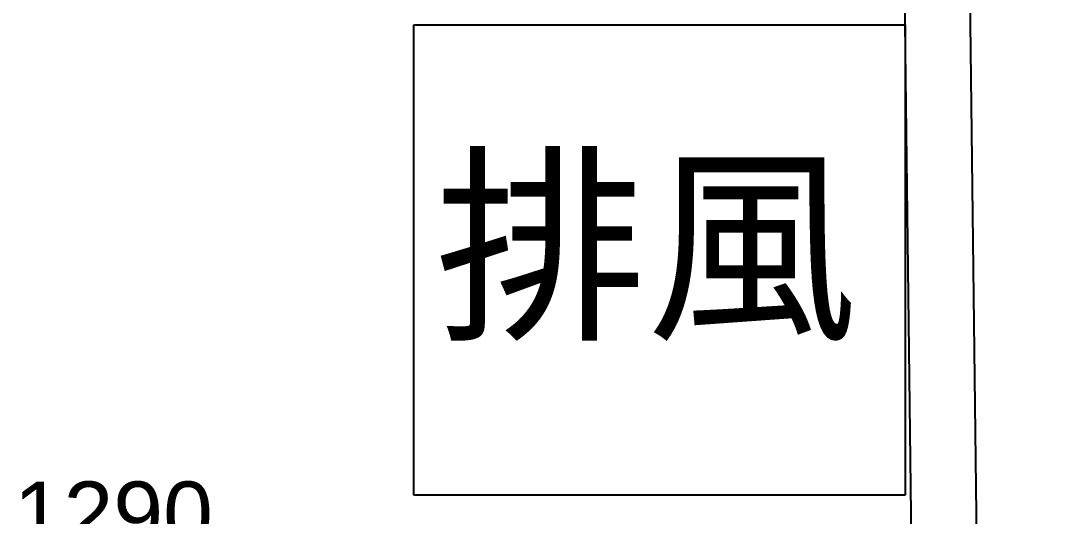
# Model space of a CAD drawing. Header units: millimetres. Extents: x 15382 to 37298, y 7351 to 31127.
# Drawn here: x 33699 to 36102, y 22221 to 23380 of the extents above; entities that cross this region are included whole.
import ezdxf

# ---------------------------------------------------------------- set-up
doc = ezdxf.new("R2010")
doc.units = ezdxf.units.MM
for name, color, linetype in [('文字', 7, 'Continuous'), ('标注', 7, 'Continuous'), ('標的物', 1, 'Continuous'), ('障礙', 2, 'Continuous')]:
    doc.layers.add(name, color=color, linetype=linetype)
doc.styles.get("Standard").update_dxf_attribs({"font": 'arial.ttf'})
doc.styles.add('新細明體', font='')
doc.styles.get('新細明體').set_extended_font_data('PMingLiU')

msp = doc.modelspace()

# ---------------------------------------------------------------- linework, layer by layer
at = {"layer": '標的物'}
for p, q in [((35949.034, 8909.565), (35672.114, 31126.565)), ((36101.66, 8909.565), (35824.766, 31124.44))]:
    msp.add_line(p, q, dxfattribs=at)
at = {"layer": '障礙'}
for p, q in [((34618.787, 22270.565), (34618.787, 23370.565)), ((34618.787, 23370.565), (35768.787, 23370.565)), ((35768.787, 23370.565), (35768.787, 22270.565)), ((35768.787, 22270.565), (34618.787, 22270.565))]:
    msp.add_line(p, q, dxfattribs=at)

# ---------------------------------------------------------------- texts
at = {"layer": '文字', "style": '新細明體'}
msp.add_text('排風', height=362.9525, dxfattribs=at).set_placement((34668.02, 22671.432))
at = {"layer": '标注', "insert": (33915.942, 22226.616), "char_height": 150, "attachment_point": 5}
msp.add_mtext('1290', dxfattribs=at)

doc.saveas('drawing.dxf')
